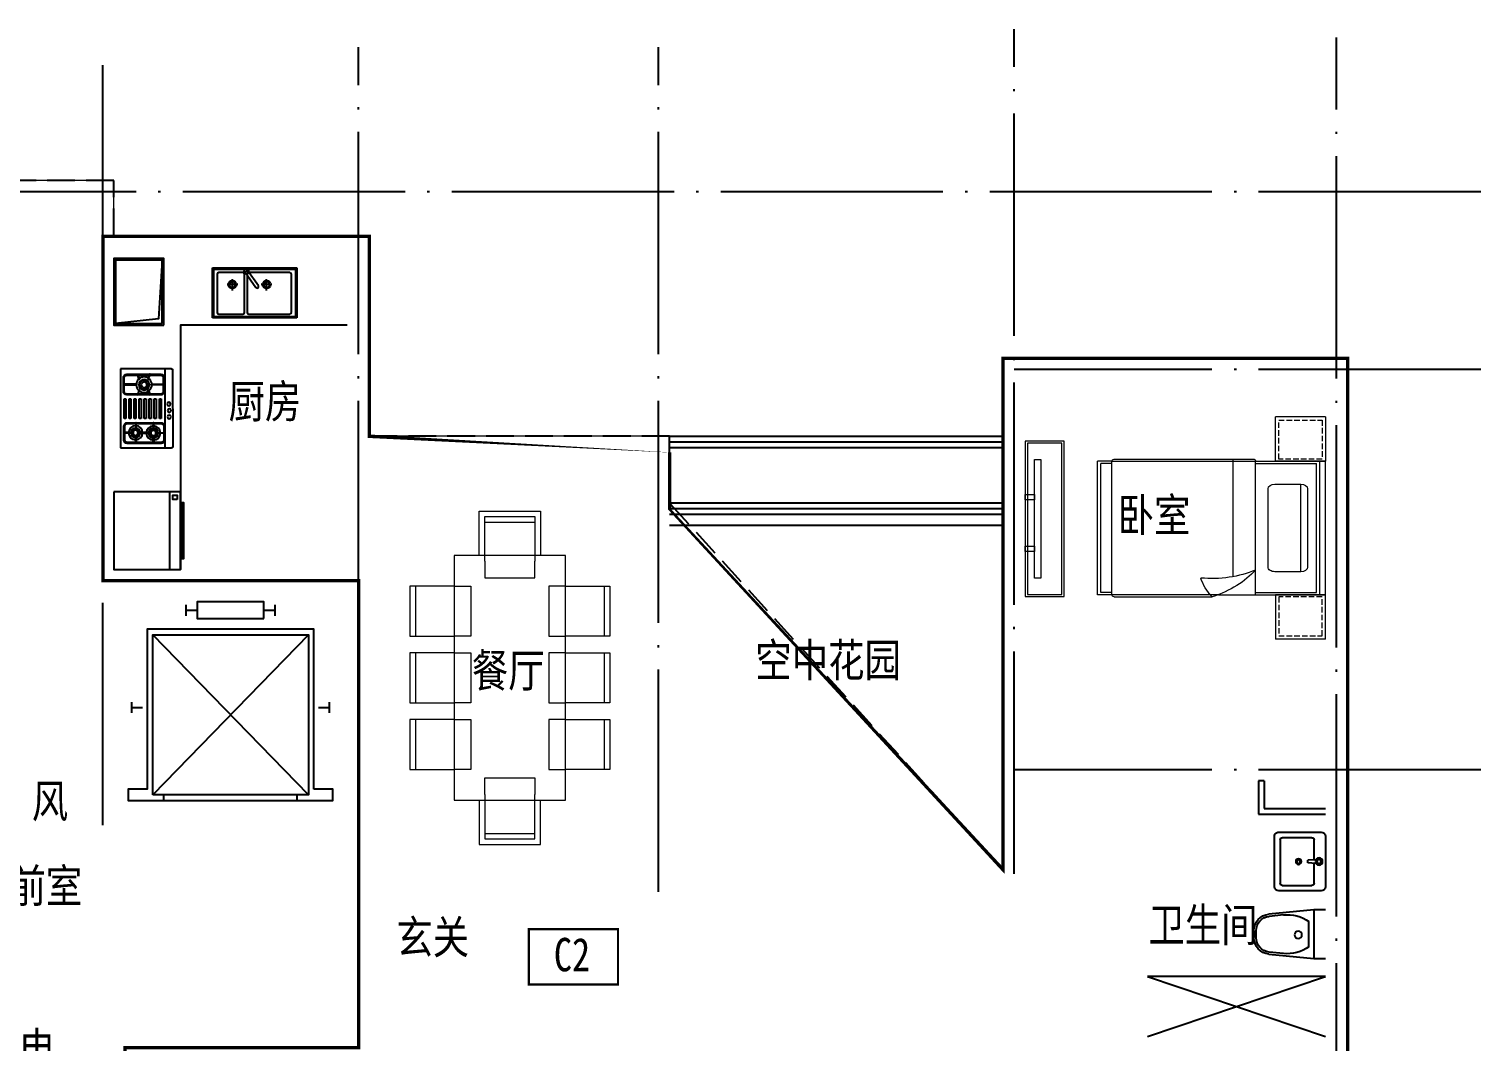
# Model space of a CAD drawing. Extents: x 164940 to 3842273, y 640355 to 1124023.
# Drawn here: x 3564853 to 3577916, y 1102407 to 1111522 of the extents above; entities that cross this region are included whole.
import ezdxf

# ---------------------------------------------------------------- set-up
doc = ezdxf.new("R2010")
doc.units = 0
doc.header["$LTSCALE"] = 1000
doc.header["$MEASUREMENT"] = 0
doc.linetypes.add('DASH', pattern=[0.35, 0.25, -0.1])
doc.linetypes.add('DOTE', pattern=[2.4200000000000004, 2, -0.2, 0.02, -0.2])
for name, color, linetype in [('-厨卫', 154, 'Continuous'), ('-管井', 228, 'Continuous'), ('-阳台栏杆', 152, 'Continuous'), ('DOTE', 1, 'DOTE'), ('STAIR', 43, 'Continuous')]:
    doc.layers.add(name, color=color, linetype=linetype)
doc.layers.add('-家具', color=33, linetype='Continuous', lineweight=9)
doc.layers.add('-面积-层', color=32, linetype='DASH', plot=False)
doc.layers.add('-面积-户', color=174, linetype='DASH', plot=False)
doc.styles.add('-黑体', font='SIMHEI.TTF', dxfattribs={"width": 0.8})

# ---------------------------------------------------------------- blocks, each defined once
blk = doc.blocks.new('xc1')
for p, q in [((-378.479559328407, 0), (-378.479559328407, 450)), ((-378.479559328407, 450), (378.479559328407, 450)), ((-368.479559328407, 10), (-368.479559328407, 440)), ((-368.479559328407, 440), (368.479559328407, 440)), ((-337.7741475421935, 393.4109874444548), (-337.7741475421935, 50.34326487750513)), ((-105.4814500464126, 408.4109874444548), (-322.7741475421935, 408.4109874444548)), ((-90.48145004641265, 50.34326487750513), (-90.48145004641265, 393.4109874444548)), ((-63.46327990386635, 426.5922091635293), (-85.18003832641989, 411.4023201439995)), ((-85.18003832641989, 411.4023201439995), (11.55814302526414, 273.0971809896873)), ((-67.93655653111637, 393.4109874444548), (-67.93655653111637, 50.34326487750513)), ((33.27490144781768, 288.2870700092171), (-63.46327990386635, 426.5922091635293)), ((316.1396116139367, 408.4109874444548), (-52.93655653111637, 408.4109874444548)), ((331.1396116139367, 50.34326487750513), (331.1396116139367, 393.4109874444548)), ((368.479559328407, 440), (368.479559328407, 10)), ((378.479559328407, 450), (378.479559328407, 0)), ((-152.5775352483615, 299.6288677822449), (-248.6143078319728, 299.6288677822449)), ((-200.7713974397629, 248.1341190802632), (-200.7713974397629, 348.3189120593015)), ((155.8082830496132, 299.6288677822449), (59.77151046600193, 299.6288677822449)), ((107.6144208582118, 248.1341190802632), (107.6144208582118, 348.3189120593015)), ((378.479559328407, 0), (-378.479559328407, 0)), ((368.479559328407, 10), (-368.479559328407, 10)), ((-322.7741475421935, 35.34326487750513), (-105.4814500464126, 35.34326487750513)), ((-52.93655653111637, 35.34326487750513), (316.1396116139367, 35.34326487750513))]:
    blk.add_line(p, q)
for centre, radius in [((-200.7713974397629, 299.6288677822449), 36.13484355663392), ((-200.7713974397629, 299.6288677822449), 27.13484355663391), ((107.6144208582118, 299.6288677822449), 36.13484355663392), ((107.6144208582118, 299.6288677822449), 27.13484355663391)]:
    blk.add_circle(centre, radius)
for centre, radius, start, end in [((-322.7741475421935, 393.4109874444548), 15, 90, 180), ((-105.4814500464126, 393.4109874444548), 15, 0, 90), ((-74.32165911514312, 418.9972646537353), 21.70012077171123, 342.6067890294068, 267.3353041389163), ((-52.93655653111637, 393.4109874444548), 15, 90, 180), ((316.1396116139367, 393.4109874444548), 15, 0, 90), ((22.41652223654091, 280.6921254994231), 13.25094642638578, 214.9710466112959, 34.97104661129587), ((-322.7741475421935, 50.34326487750513), 15, 180, 270), ((-105.4814500464126, 50.34326487750513), 15, 270, 0), ((-52.93655653111637, 50.34326487750513), 15, 180, 270), ((316.1396116139367, 50.34326487750513), 15, 270, 0)]:
    blk.add_arc(centre, radius, start, end)
blk = doc.blocks.new('m')
for p, q in [((-355.7634913567454, 468.8472961771768), (355.7770910095423, 468.8472963962122)), ((-355.7634912151843, 10.23512042936636), (-355.7634913567454, 468.8472961771768)), ((-307.4981349818408, 413.7893175088684), (-307.4981348877773, 107.3488909411826)), ((-299.4981349818408, 413.7893175113131), (-299.4981348877773, 107.3488909436273)), ((-151.7539077568799, 443.7893175567733), (-277.4981349911541, 443.7893175180652)), ((-151.7539077550173, 435.7893175568315), (-277.4981349892914, 435.7893175180652)), ((-218.4098225226626, 441.1951235950692), (-213.834559594281, 441.1951235964661)), ((-218.409822486341, 323.3859023717232), (-218.4098225226626, 441.1951235950692)), ((-213.834559594281, 441.1951235964661), (-213.8345595588908, 323.3859023731202)), ((-129.7539076535031, 107.3488909958978), (-129.753907748498, 413.7893175635836)), ((-121.7539076535031, 107.3488909983425), (-121.7539077475667, 413.7893175660283)), ((89.58245554473251, 437.4555363449617), (-86.63627119269222, 437.4555362907122)), ((-86.63627119269222, 437.4555362907122), (-86.63627118710428, 420.7992306943634)), ((-86.63627118710428, 420.7992306943634), (89.58245554938912, 420.7992307485547)), ((89.58245555870235, 392.1203606511699), (-86.63627117872238, 392.1203605969204)), ((-86.63627117872238, 392.1203605969204), (-86.63627117313445, 375.4640550005133)), ((89.58245554938912, 420.7992307485547), (89.58245554473251, 437.4555363449617)), ((89.58245556335896, 375.4640550547629), (89.58245555870235, 392.1203606511699)), ((128.2859316123649, 409.030494861654), (128.2859317064285, 102.5900682939682)), ((136.2859316123649, 409.0304948641569), (136.2859317064285, 102.5900682964711)), ((284.0301588373259, 439.0304949096171), (158.2859316030517, 439.030494870909)), ((284.0301588391885, 431.0304949096171), (158.2859316058457, 431.030494870909)), ((215.4765744255856, 441.1233369074762), (220.0518373530358, 441.1233369088732)), ((215.4765744488686, 365.4116468434222), (215.4765744255856, 441.1233369074762)), ((220.0518373530358, 441.1233369088732), (220.0518373772502, 365.4116468448774)), ((306.0301589407027, 102.5900683486834), (306.0301588466391, 409.0304949163692)), ((314.0301589407027, 102.5900683511281), (314.0301588466391, 409.0304949188139)), ((355.7770910095423, 468.8472963962122), (355.7770911511034, 9.764874946675263)), ((-307.397068053484, 317.9250673094648), (-308.9522854499519, 313.138600325794)), ((-308.9522854499519, 313.138600325794), (-259.8533440856263, 297.1853872289648)), ((-258.2981266891584, 301.9718542126939), (-307.397068053484, 317.9250673094648)), ((-259.8533440856263, 297.1853872289648), (-258.2981266891584, 301.9718542126939)), ((-213.8345595588908, 323.3859023731202), (-218.409822486341, 323.3859023717232)), ((-170.9539159722626, 301.9718542395858), (-121.8549746181816, 317.9250673666247)), ((-169.3986985730007, 297.1853872568463), (-170.9539159722626, 301.9718542395858)), ((-120.2997572179884, 313.138600383827), (-169.3986985730007, 297.1853872568463)), ((-121.8549746181816, 317.9250673666247), (-120.2997572179884, 313.138600383827)), ((-86.63627117313445, 375.4640550005133), (89.58245556335896, 375.4640550547629)), ((89.58245557267219, 346.7851849573781), (-86.63627116475254, 346.7851849031285)), ((-86.63627116475254, 346.7851849031285), (-86.63627115916461, 330.1288793067215)), ((-86.63627115916461, 330.1288793067215), (89.5824555773288, 330.128879360971)), ((89.58245558664203, 301.4500092635863), (-86.6362711507827, 301.4500092093367)), ((-86.6362711507827, 301.4500092093367), (-86.63627114519477, 284.7937036129297)), ((-86.63627114519477, 284.7937036129297), (89.58245559129864, 284.793703667121)), ((89.5824555773288, 330.128879360971), (89.58245557267219, 346.7851849573781)), ((89.58245559129864, 284.793703667121), (89.58245558664203, 301.4500092635863)), ((128.3411434413865, 332.571567013918), (188.0642791669816, 332.5715670323116)), ((128.3411434432492, 327.9963040862931), (128.3411434413865, 332.571567013918)), ((188.0642791679129, 327.9963041046867), (128.3411434432492, 327.9963040862931)), ((188.0642791669816, 332.5715670323116), (188.0642791679129, 327.9963041046867)), ((220.0518373772502, 365.4116468448774), (215.4765744488686, 365.4116468434222)), ((217.6099670212716, 301.4901975846151), (222.1852299487218, 301.4901975860121)), ((217.6099670501426, 206.5922179786721), (217.6099670212716, 301.4901975846151)), ((222.1852299487218, 301.4901975860121), (222.1852299775928, 206.5922179801273)), ((313.7402029698715, 332.5715670710197), (254.0170672442764, 332.5715670526261)), ((254.0170672442764, 332.5715670526261), (254.017067246139, 327.9963041250012)), ((254.017067246139, 327.9963041250012), (313.7402029708028, 327.9963041433366)), ((313.7402029708028, 327.9963041433366), (313.7402029698715, 332.5715670710197)), ((-308.9522854173556, 207.9996081233257), (-259.8533440632746, 223.9528212504229)), ((-307.3970680180937, 203.2131411405862), (-308.9522854173556, 207.9996081233257)), ((-258.2981266630813, 219.1663542676833), (-307.3970680180937, 203.2131411405862)), ((-259.8533440632746, 223.9528212504229), (-258.2981266630813, 219.1663542676833)), ((-213.8345595197752, 197.7523061345564), (-218.4098224472255, 197.7523061331594)), ((-218.4098224472255, 197.7523061331594), (-218.4098224109039, 79.94308490987169)), ((-213.8345594834536, 79.94308491126867), (-213.8345595197752, 197.7523061345564)), ((-169.398698550649, 223.9528212782461), (-170.9539159471169, 219.1663542945753)), ((-170.9539159471169, 219.1663542945753), (-121.8549745827913, 203.2131411977462)), ((-120.2997571853921, 207.999608181417), (-169.398698550649, 223.9528212782461)), ((-121.8549745827913, 203.2131411977462), (-120.2997571853921, 207.999608181417)), ((89.58245560061187, 256.1148335697362), (-86.63627113681287, 256.1148335154867)), ((-86.63627113681287, 256.1148335154867), (-86.63627113122493, 239.4585279190796)), ((-86.63627113122493, 239.4585279190796), (89.58245560526848, 239.4585279733292)), ((89.5824556145817, 210.7796578759444), (-86.63627112284303, 210.7796578216949)), ((-86.63627112284303, 210.7796578216949), (-86.63627111725509, 194.1233522252878)), ((-86.63627111725509, 194.1233522252878), (89.58245561923832, 194.1233522795374)), ((89.58245562762022, 165.4444821820944), (-86.63627110887319, 165.444482127903)), ((-86.63627110887319, 165.444482127903), (-86.63627110328525, 148.788176531496)), ((-86.63627110328525, 148.788176531496), (89.58245563320816, 148.7881765857455)), ((89.58245560526848, 239.4585279733292), (89.58245560061187, 256.1148335697362)), ((89.58245561923832, 194.1233522795374), (89.5824556145817, 210.7796578759444)), ((89.58245563320816, 148.7881765857455), (89.58245562762022, 165.4444821820944)), ((128.3411434907466, 174.8180093244882), (188.0642792154104, 174.8180093428819)), ((128.3411434916779, 170.2427463968634), (128.3411434907466, 174.8180093244882)), ((188.0642792163417, 170.242746415257), (128.3411434916779, 170.2427463968634)), ((188.0642792154104, 174.8180093428819), (188.0642792163417, 170.242746415257)), ((222.1852299775928, 206.5922179801273), (217.6099670501426, 206.5922179786721)), ((223.2520308410749, 144.0770523414831), (218.6767679136246, 144.0770523400861)), ((218.6767679136246, 144.0770523400861), (218.6767679359764, 70.49722630286124)), ((223.2520308634266, 70.49722630425822), (223.2520308410749, 144.0770523414831)), ((313.7402030183002, 174.8180093815899), (254.0170672927052, 174.8180093631963)), ((254.0170672927052, 174.8180093631963), (254.0170672945678, 170.2427464355133)), ((254.0170672945678, 170.2427464355133), (313.7402030192316, 170.2427464539069)), ((313.7402030192316, 170.2427464539069), (313.7402030183002, 174.8180093815899)), ((355.7770911324769, 68.10911868780386), (-355.7634912338108, 68.10911846876843)), ((-345.7702911831439, 0.2351227444014512), (345.7702911831439, -0.2351227444014512)), ((-277.498134881258, 85.34889095037943), (-151.7539076469839, 85.34889098908752)), ((-277.498134878464, 77.34889095043764), (-151.7539076441899, 77.34889098914573)), ((-218.4098224109039, 79.94308490987169), (-213.8345594834536, 79.94308491126867)), ((89.58245564159006, 120.1093064883025), (-86.63627109490335, 120.109306434053)), ((-86.63627109490335, 120.109306434053), (-86.63627108931541, 103.4530008377042)), ((-86.63627108931541, 103.4530008377042), (89.582455647178, 103.4530008919537)), ((89.582455647178, 103.4530008919537), (89.58245564159006, 120.1093064883025)), ((158.2859317129478, 80.59006830322323), (284.0301589472219, 80.59006834193133)), ((158.2859317157418, 72.59006830322323), (284.0301589500159, 72.59006834193133)), ((218.6767679359764, 70.49722630286124), (223.2520308634266, 70.49722630425822))]:
    blk.add_line(p, q)
for centre, radius in [((218.9072806527838, 333.9015747685917), 63.72115244483573), ((-213.3104646811262, 257.094074982102), 70.09326768931929), ((-213.3104646811262, 257.094074982102), 47.27171990812843), ((-213.3104646811262, 257.094074982102), 41.77171990812843), ((-213.3104646811262, 257.094074982102), 25.27171990812844), ((218.9072806527838, 333.9015747685917), 42.97429082557129), ((218.9072806527838, 333.9015747685917), 37.97429082557129), ((218.9072806527838, 333.9015747685917), 22.97429082557131), ((221.0406732540578, 174.0161530530313), 63.72115244483573), ((221.0406732540578, 174.0161530530313), 42.97429082557129), ((221.0406732540578, 174.0161530530313), 37.97429082557129), ((221.0406732540578, 174.0161530530313), 22.97429082557131), ((-40.58477921504527, 34.40674316883087), 16.15891210973495), ((18.94860550202429, 29.64779873104999), 16.15891210973495), ((76.10056280810386, 32.02727097668685), 16.15891210973495)]:
    blk.add_circle(centre, radius)
for centre, radius, start, end in [((-277.4981349818408, 413.7893175180652), 30.00000000000049, 90, 180.0000000166753), ((-277.4981349818408, 413.7893175181234), 21.99999999998268, 90, 180.0000000166753), ((-151.753907748498, 413.7893175568315), 29.99999999998959, 1.667526652835144e-08, 90), ((-151.753907748498, 413.7893175568315), 21.99999999999721, 1.667526652835144e-08, 90), ((158.2859316123649, 409.030494870909), 30.00000000000779, 90, 180.0000000166753), ((158.2859316123649, 409.030494870909), 22.00000000000087, 90, 180.0000000166753), ((284.0301588466391, 409.0304949096171), 30.00000000000414, 1.667526652835144e-08, 90), ((284.0301588466391, 409.0304949096171), 21.99999999998265, 1.667526652835144e-08, 90), ((-345.7634912151843, 10.23512043245137), 9.999999999999995, 180.0000000166753, 269.9610390505068), ((-277.4981348877773, 107.3488909504376), 29.99999999998959, 180.0000000166753, 270), ((-277.4981348877773, 107.3488909504376), 22.00000000001177, 180.0000000166753, 270), ((-151.7539076535031, 107.3488909891457), 30.0000000000005, 270, 1.667526652835144e-08), ((-151.7539076535031, 107.3488909890875), 21.99999999998994, 270, 1.667526652835144e-08), ((158.2859317064285, 102.5900683032232), 30.00000000001871, 180.0000000166753, 270), ((158.2859317064285, 102.5900683032232), 22.00000000001177, 180.0000000166753, 270), ((284.0301589407027, 102.5900683419313), 29.99999999998596, 270, 1.667526652835144e-08), ((284.0301589407027, 102.5900683419313), 21.99999999998994, 270, 1.667526652835144e-08), ((345.7770911511034, 9.764874943590257), 9.999999999999995, 269.9610390505068, 1.667526652835144e-08)]:
    blk.add_arc(centre, radius, start, end)
blk = doc.blocks.new('aaaaaaa')
for points in [[(49.9998601017287, -49.99953105137683), (50.0003885262413, 550.0004689483903), (500.0003885260085, 549.9999992377125), (499.9998601014959, -50.00000076182187)], [(64.99987771583255, -34.99954866548069), (65.00037091202103, 535.0004513342865), (485.0003709117882, 535.0000168518163), (484.9998777155997, -34.99998314771801)]]:
    blk.add_lwpolyline(points, close=True)
blk.add_lwpolyline([(65.00037091202103, 535.0004513342865), (99.28066768718418, 7.353326925076544), (484.9998777155997, -34.99998314771801)])
blk = doc.blocks.new('A$C45025D1E')
for p, q in [((1620.000082479499, 50.00004695117241), (220.0000824794988, 1490.000046951172)), ((1620.000082479499, 1490.000046951143), (220.0000824794988, 50.00004695117241)), ((320.0000824794988, 4.695117240771651e-05), (320.0000824794988, 50.00004695117241)), ((1520.000082479499, 4.695117240771651e-05), (1520.000082479499, 50.00004695117241))]:
    blk.add_line(p, q)
at = {"const_width": 18}
for points in [[(520.0000824794988, 1760.000046951172), (520.0000824794988, 1660.000046951172)], [(620.0000824794988, 1710.000046951172), (520.0000824794988, 1710.000046951172)], [(1220.000082479499, 1710.000046951172), (1320.000082479499, 1710.000046951172)], [(1320.000082479499, 1760.000046951172), (1320.000082479499, 1660.000046951172)], [(30.00008247949881, 885.0000469511724), (30.00008247949881, 785.0000469511724)], [(130.0000824794988, 835.0000469511724), (30.00008247949881, 835.0000469511724)], [(1710.000082479499, 835.0000469511724), (1810.000082479499, 835.0000469511724)], [(1810.000082479499, 885.0000469511724), (1810.000082479499, 785.0000469511724)]]:
    blk.add_lwpolyline(points, dxfattribs=at)
for points in [[(1220.000082479499, 1635.000046951172), (1220.000082479499, 1785.000046951143), (620.0000824794988, 1785.000046951143), (620.0000824794988, 1635.000046951172)], [(1670.000082479499, 100.0000469511724), (1670.000082479499, 1540.000046951143), (170.0000824794988, 1540.000046951143), (170.0000824794988, 100.0000469511724), (8.247949881479144e-05, 100.0000469511724), (8.247949881479144e-05, 4.695117240771651e-05), (1840.000082479499, 4.695117240771651e-05), (1840.000082479499, 100.0000469511724)], [(220.0000824794988, 50.00004695117241), (220.0000824794988, 1490.000046951172), (1620.000082479499, 1490.000046951143), (1620.000082479499, 50.00004695117241)]]:
    blk.add_lwpolyline(points, close=True)
blk = doc.blocks.new('d2')
blk.add_line((350, -500), (-350, -500))
for points in [[(350, 0), (-350, 0), (-350, -600), (350, -600)], [(-250, -620), (250, -620), (250, -600), (-250, -600)], [(-250, -620), (-250, -630), (250, -630), (250, -620)], [(280, -570), (280, -530), (320, -530), (320, -570)]]:
    blk.add_lwpolyline(points, close=True)
blk = doc.blocks.new('cc1200')
for p, q in [((-449.9927250687033, 600.0142436467577), (-449.9863990702434, 1000.014243614161)), ((0.01360089669469744, 1000.008787440485), (-449.9863990702434, 1000.014243614161)), ((0.01360089669469744, 1000.008787440485), (0.007274898234754801, 600.0087874730816)), ((-1920.007274756907, 599.9867202816531), (-2050.007274747244, 599.9851440537022)), ((-2049.992725219461, -600.0027164592175), (-2050.007274747244, 599.9851440537022)), ((-1920.007032260182, 579.9767202830408), (-2020.007032252965, 579.9755078000017)), ((-2019.992967710481, -580.0029957176885), (-2020.007032252965, 579.9755078000017)), ((-1920.007274756907, 599.9867202816531), (-629.1024662019918, 600.0023722834885)), ((-1919.992402755539, -600.0039266202366), (-1920.007272295421, 599.9867202816531)), ((-1900.007517254911, 619.9869627769804), (-649.1027086970862, 620.0021297853673)), ((-829.4683766522212, -431.5994335097494), (-829.4811269948259, 619.9999427277362)), ((-629.0879166742088, -599.9854882294312), (-629.1025470341556, 606.6690389496507)), ((-629.1024662019918, 600.0023722834885), (-0.007274898234754801, 600.0099999560043)), ((-629.102223705384, 579.9923722849926), (-80.00703239545692, 579.9990299709607)), ((0.007274898234754801, 600.0087874730816), (-449.9927250687033, 600.0142436467577)), ((-79.99296759243589, -580.0009699437069), (-80.00703239545692, 579.9990299709607)), ((-49.99272509815637, -600.0006061972817), (-50.00727489439305, 600.0093937144848)), ((0.007274898234754801, -599.999999955995), (-0.007274898234754801, 600.0099999560043)), ((-455.2560625784099, 393.37431157229), (-219.8586856486509, 393.3771657255711)), ((-219.8491463445826, -393.3805606779642), (-219.8586856486509, 393.3771657255711)), ((-515.2470082632499, -353.3841423239792), (-515.2555775807705, 353.3735840853769)), ((-159.858200659859, 353.377893218305), (-159.849631342222, -353.3798331910511)), ((-219.8491463445826, -393.3805606779642), (-455.246523274458, -393.3834148312453)), ((-1919.992402756936, -600.0038359961472), (-2049.992725219461, -600.0027164592175)), ((-1919.992652636371, -580.003926611389), (-2019.992967710481, -580.0029957176885)), ((-962.3042004550807, -600.0116678191116), (-1919.992402756936, -600.0038359961472)), ((-1899.992482465226, -620.0230371321086), (-1017.052930254256, -620.0123316397658)), ((-962.3042004550807, -600.0116678191116), (0.007274898234754801, -599.999999955995)), ((-629.0881589023629, -580.0076276295586), (-79.99296759243589, -580.0009699437069)), ((0.007274898234754801, -599.999999955995), (-449.9927250687033, -600.0054561296711)), ((-449.9927250687033, -600.0054561296711), (-449.9863990702434, -1000.005456097075)), ((0.01360089657828212, -999.9999999233987), (0.007274898234754801, -599.999999955995)), ((0.01360089657828212, -999.9999999233987), (-449.9863990702434, -1000.005456097075))]:
    blk.add_line(p, q)
at = {"linetype": 'DASH', "ltscale": 0.2}
for p, q in [((-419.9924825743074, 620.0138799000997), (-419.9867850812152, 970.0138798739063)), ((-419.9867850812152, 970.0138798739063), (-29.98678510985337, 970.0091511900537)), ((-29.98678510985337, 970.0091511900537), (-29.99248260306194, 620.0091512162471)), ((-29.99248260306194, 620.0091512162471), (-419.9924825743074, 620.0138799000997)), ((-29.99248260306194, -620.0003636991605), (-419.9924825743074, -620.0050923830131)), ((-419.9924825743074, -620.0050923830131), (-419.9867850812152, -970.0050923568197)), ((-29.98678510985337, -970.0003636729671), (-29.99248260306194, -620.0003636991605)), ((-419.9867850812152, -970.0050923568197), (-29.98678510985337, -970.0003636729671))]:
    blk.add_line(p, q, dxfattribs=at)
at = {"extrusion": (0, 0, -1)}
for centre, major_axis, ratio, start_param, end_param in [((-1889.362824511831, 600.8117778517772), (30.66941527954194, 0.0003718615117240127), 0.6666666666661658, 3.101247421675391, 4.357942978873208), ((-455.2555775851943, 353.3743115752004), (59.99999999559076, 0.0007274898417666996), 0.6666666666666666, 3.141592653590251, 4.712388980384893), ((-219.8582006554352, 353.3771657284815), (59.99999999559076, 0.000727489804303334), 0.6666666666666667, 4.712388980384477, 6.283185307179107), ((-1019.833402449149, 25.48435908590909), (720.713113695395, 0.008738524336638137), 0.6666666666665532, 0.9977972291106587, 1.711339163847665), ((-1441.535602437914, -57.84120673860889), (943.957325463139, 0.01144532250198085), 0.6666666666666566, 0.5342010753924376, 1.10439737859069), ((-455.2470082676737, -353.3834148341557), (59.99999999559076, 0.0007274898536904949), 0.6666666666666666, 1.570796326795232, 3.141592653590548), ((-219.8496313377982, -353.3805606808746), (59.99999999559804, 0.0007274898411406222), 0.6666666666670709, 1.169286889535215e-12, 1.570796326795335), ((-356.7187677620677, -341.574328460847), (781.2626546587985, 0.009472676951327585), 0.6666666666668036, 2.577779407382923, 2.931402976588223), ((-1889.311130824382, -600.8305213471176), (30.70632749939887, 0.0003723089743456178), 0.6666666666674429, 1.926086730099812, 3.182000863741628)]:
    blk.add_ellipse(centre, major_axis=major_axis, ratio=ratio, start_param=start_param, end_param=end_param, dxfattribs=at)
at = {"extrusion": (0, 0, -0.9999999999999998)}
blk.add_ellipse((-649.1025470326422, 606.6687964530429), major_axis=(19.99999999853025, 0.0002424965726219367), ratio=0.6666666666666667, start_param=4.712388980383031, end_param=6.283185307176946, dxfattribs=at)
blk = doc.blocks.new('gfg')
for p, q in [((9034057.280652812, -288112.9356238445), (9034507.280652812, -288112.9356222296)), ((9033432.280655237, -288687.9356259065), (9033432.28065685, -289137.9356259065)), ((9035132.28065523, -288687.9356201695), (9035132.280656843, -289137.9356201695)), ((9033432.28065721, -289287.9356259065), (9033432.280658823, -289737.9356259065)), ((9035132.2806572, -289287.9356201695), (9035132.280658815, -289737.9356201695)), ((9033432.28065918, -289887.9356259065), (9033432.280660795, -290337.9356259065)), ((9035132.280659173, -289887.9356201695), (9035132.280660786, -290337.9356201695)), ((9034057.280652812, -290912.9356218869), (9034507.280652812, -290912.9356235018))]:
    blk.add_line(p, q)
for points in [[(9034007.280653888, -288412.9356239227), (9034007.280652454, -288012.9356240233), (9034557.280652454, -288012.9356220508), (9034557.280653888, -288412.9356221495)], [(9034057.280654067, -288462.9356238426), (9034057.280652633, -288062.9356238445), (9034507.280652633, -288062.9356222296), (9034507.280654067, -288462.9356222296)], [(9034057.280654067, -288462.9356238426), (9034057.280654605, -288612.9356238445), (9034507.280654605, -288612.9356222296), (9034507.280654067, -288462.9356222296)], [(9033782.280655235, -288687.935624651), (9033382.280655237, -288687.9356260853), (9033382.28065685, -289137.9356260853), (9033782.28065685, -289137.935624651)], [(9033782.280655235, -288687.935624651), (9033932.280655237, -288687.9356241127), (9033932.28065685, -289137.9356241127), (9033782.28065685, -289137.935624651)], [(9034782.28065523, -288687.9356214231), (9034632.28065523, -288687.9356219614), (9034632.280656843, -289137.9356219614), (9034782.280656843, -289137.9356214231)], [(9034782.28065523, -288687.9356214231), (9035182.28065523, -288687.9356199888), (9035182.280656843, -289137.9356199888), (9034782.280656843, -289137.9356214231)], [(9033782.280657208, -289287.935624651), (9033382.28065721, -289287.9356260853), (9033382.280658823, -289737.9356260853), (9033782.280658823, -289737.935624651)], [(9033782.280657208, -289287.935624651), (9033932.28065721, -289287.9356241127), (9033932.280658823, -289737.9356241127), (9033782.280658823, -289737.935624651)], [(9034782.280657202, -289287.9356214231), (9034632.2806572, -289287.9356219614), (9034632.280658815, -289737.9356219614), (9034782.280658815, -289737.9356214231)], [(9034782.280657202, -289287.9356214231), (9035182.2806572, -289287.9356199888), (9035182.280658815, -289737.9356199888), (9034782.280658815, -289737.9356214231)], [(9033782.28065918, -289887.935624651), (9033382.28065918, -289887.9356260853), (9033382.280660795, -290337.9356260853), (9033782.280660793, -290337.935624651)], [(9033782.28065918, -289887.935624651), (9033932.28065918, -289887.9356241127), (9033932.280660795, -290337.9356241127), (9033782.280660793, -290337.935624651)], [(9034782.280659175, -289887.9356214231), (9034632.280659173, -289887.9356219614), (9034632.280660786, -290337.9356219614), (9034782.280660788, -290337.9356214231)], [(9034782.280659175, -289887.9356214231), (9035182.280659173, -289887.9356199888), (9035182.280660786, -290337.9356199888), (9034782.280660788, -290337.9356214231)], [(9034057.280654067, -290562.9356218887), (9034057.280654605, -290412.9356218869), (9034507.280654605, -290412.9356235018), (9034507.280654067, -290562.9356235018)], [(9034007.280653888, -290612.9356239246), (9034007.280652454, -291012.935621708), (9034557.280652454, -291012.9356236806), (9034557.280653888, -290612.9356221495)], [(9034057.280654067, -290562.9356218887), (9034057.280652633, -290962.9356218869), (9034507.280652633, -290962.9356235018), (9034507.280654067, -290562.9356235018)]]:
    blk.add_lwpolyline(points)
blk.add_lwpolyline([(9033782.280661954, -290612.935624651), (9034782.280661954, -290612.9356214231), (9034782.280654063, -288412.9356214231), (9033782.28065407, -288412.9356246492)], close=True)
blk = doc.blocks.new('x6')
at = {"color": 0}
for p, q in [((227.1291524255648, 0), (-227.1291524246335, 0)), ((-265.229152424261, -38.09999999997672), (-265.229152424261, -419.0999999999767)), ((-214.4291524244472, -387.3499999999767), (-214.4291524244472, -120.6500000000233)), ((-195.3791524246335, -101.5999999999767), (-15.59883185569197, -101.5999999999767)), ((-18.80374188814312, -56.60799438098911), (-32.26827924326062, -56.60799438098911)), ((-13.27133092004806, -43.28686512657441), (-22.77435069065541, -33.74818694696296)), ((-13.10795861016959, -70.08991301618516), (-22.49373077228665, -79.74398196034599)), ((-16.48222255054861, -84.34926661441568), (-12.69999999925494, -158.2079943810822)), ((9.313225746154785e-10, -37.80425249191467), (9.313225746154785e-10, -24.33971513737924)), ((9.313225746154785e-10, -75.41173627017997), (9.313225746154785e-10, -88.8762736247154)), ((16.48222255147994, -84.34926661441568), (12.70000000111759, -158.2079943810822)), ((22.49299382977188, -33.47129033843521), (13.10722166765481, -43.12535928259604)), ((22.77435069251806, -79.46780181513168), (13.2713309219107, -69.92912363552023)), ((15.59883185662329, -101.5999999999767), (195.3791524255648, -101.5999999999767)), ((18.80374189000577, -56.60799438098911), (32.26827924419194, -56.60799438098911)), ((214.4291524253786, -120.6500000000233), (214.4291524253786, -387.3499999999767)), ((265.2291524251923, -419.0999999999767), (265.2291524251923, -38.09999999997672)), ((-12.69999999925494, -158.2079943810822), (12.70000000111759, -158.2079943810822)), ((-227.1291524246335, -457.2000000000698), (227.1291524255648, -457.2000000000698)), ((195.3791524255648, -406.4000000000233), (-195.3791524246335, -406.4000000000233))]:
    blk.add_line(p, q, dxfattribs=at)
for centre, radius in [((9.313225746154785e-10, -56.60799438098911), 32.26827924368117), ((9.313225746154785e-10, -56.60799438098911), 18.80374188911082), ((-0.9688588986173272, -241.2999999999302), 25.4), ((-0.9688588986173272, -241.2999999999302), 15.95985148249019)]:
    blk.add_circle(centre, radius, dxfattribs=at)
for centre, radius, start, end in [((-227.1291524246335, -38.09999999997672), 38.09999999999999, 90, 180), ((227.1291524255648, -38.09999999997672), 38.09999999999999, 0, 90), ((-195.3791524246335, -120.6500000000233), 19.05, 90, 180), ((195.3791524255648, -120.6500000000233), 19.05, 0, 90), ((-195.3791524246335, -387.3499999999767), 19.05, 180, 270), ((195.3791524255648, -387.3499999999767), 19.05, 270, 0), ((-227.1291524246335, -419.0999999999767), 38.09999999999999, 180, 270), ((227.1291524255648, -419.0999999999767), 38.09999999999999, 270, 0)]:
    blk.add_arc(centre, radius, start, end, dxfattribs=at)
blk = doc.blocks.new('6ttt')
for p, q in [((452692.0371812469, -71069.35553634587), (452794.6882590256, -71069.35553634587)), ((452794.6882590256, -71069.35553634587), (453200.401816431, -71108.93193557236)), ((452794.6882590256, -71069.35553634587), (452794.6882590256, -71509.35553634592)), ((452839.7153471311, -71402.35920551624), (452839.7153471313, -71176.35186717559)), ((453068.4063454731, -71116.35854808251), (453198.3066754437, -71128.82189244126)), ((453314.6882590256, -71320.60446060327), (453314.6882590256, -71258.10661208851)), ((453334.6882590256, -71258.10661208845), (453334.6882590256, -71320.60446060327)), ((453068.4063454751, -71462.35252460909), (453198.3066754437, -71449.88918025051)), ((452794.6882590256, -71509.35553634592), (452692.0371812469, -71509.35553634592)), ((453200.401816431, -71469.7791371193), (452794.6882590256, -71509.35553634592))]:
    blk.add_line(p, q)
at = {"color": 8}
blk.add_circle((452936.0840029191, -71294.84512437358), 33.60610255831853, dxfattribs=at)
for centre, radius, start, end in [((453029.019746554, -71432.09411976743), 318.1827390204248, 82.88934026041919, 126.5094215148627), ((453184.6882590256, -71258.10661208851), 130, 0, 83.9868306807482), ((453184.6882590256, -71258.10661208845), 150.0000000000067, 0, 83.9868306807482), ((453184.6882590256, -71320.60446060327), 130, 276.0131693192519, 0), ((453184.6882590256, -71320.60446060327), 150.0000000000032, 276.0131693192519, 0), ((453029.019746554, -71146.61695292439), 318.1827390204248, 233.4905784851373, 277.1106597395809)]:
    blk.add_arc(centre, radius, start, end)
blk = doc.blocks.new('ds')
at = {"ltscale": 0.5}
blk.add_lwpolyline([(0, -700), (350, -700), (350, 700), (0, 700)], close=True, dxfattribs=at)
at = {"color": 251, "ltscale": 40}
for points in [[(20, -680), (330, -680), (330, 680), (20, 680)], [(210.0078524863347, 533.1325999547844), (268.1349783958867, 533.1325999547844), (268.1349783958867, -533.1327305862214), (210.0078524863347, -533.1327305862214)], [(268.1349783958867, 294.3722413688665), (349.9999766899273, 294.3722413688665), (349.9999766899273, 246.4544823274482), (268.1349783958867, 246.4544823274482)], [(268.1349783958867, -171.949286054587), (349.9999766899273, -171.949286054587), (349.9999766899273, -219.8670450960053), (268.1349783958867, -219.8670450960053)]]:
    blk.add_lwpolyline(points, close=True, dxfattribs=at)

msp = doc.modelspace()

# ---------------------------------------------------------------- linework, layer by layer
at = {"layer": '-厨卫'}
for p, q in [((3576515.976039349, 1102995.969583913), (3574915.97601089, 1102995.969583913)), ((3574915.976010891, 1102457.493803976), (3576515.976039349, 1102995.969583913)), ((3574915.97601089, 1102995.969583913), (3576515.97603935, 1102457.493803979))]:
    msp.add_line(p, q, dxfattribs=at)
msp.add_lwpolyline([(3567715.976017049, 1108857.493803532), (3566215.976009222, 1108857.493803529), (3566215.976009226, 1106657.493803818)], dxfattribs=at)
at = {"layer": '-家具'}
msp.add_lwpolyline([(3575915.976039358, 1095657.446727348), (3575915.976039357, 1102257.493803917), (3576715.97603935, 1102257.493803918), (3576715.976039347, 1108557.493803539), (3573615.976010888, 1108557.493803533), (3573615.97601089, 1107857.202977499), (3567915.976023742, 1107857.493804252), (3567915.976025902, 1109657.493803532), (3565615.9760694, 1109657.493803532), (3565615.976069399, 1110157.493803529), (3562815.97606949, 1110157.493803525), (3562815.97606949, 1109657.493803525), (3560515.976068746, 1109657.493823886), (3560515.976052811, 1107857.493804245), (3555615.976067832, 1107857.493804245), (3555615.976067825, 1108757.493803517), (3552515.976039367, 1108757.493803513), (3552515.976039367, 1105157.493803957), (3551915.976039372, 1105157.493803956), (3551915.976039379, 1099557.493803957), (3552515.976039378, 1099557.493803957), (3552515.976039378, 1095057.446727327), (3556516.007414422, 1095057.441382071), (3556516.198754951, 1095657.493803936)], close=True, dxfattribs=at)
at = {"layer": '-管井'}
for p, q in [((3575915.450859424, 1104757.493803976), (3575915.450859424, 1104457.493803962)), ((3575965.450859424, 1104757.493803976), (3575965.450859424, 1104507.493803976)), ((3575965.450859243, 1104507.493803962), (3576515.976039349, 1104507.493803962)), ((3575915.450859424, 1104457.493803962), (3576515.976039178, 1104457.493803962))]:
    msp.add_line(p, q, dxfattribs=at)
at = {"layer": '-阳台栏杆'}
for p, q in [((3570615.97601091, 1107857.202977493), (3573615.976010889, 1107857.202977499)), ((3570615.97601091, 1107807.202977493), (3573615.976010889, 1107807.202977499)), ((3570615.97601091, 1107757.202977493), (3573615.976010889, 1107757.202977499)), ((3570615.976010911, 1107257.202977493), (3573615.976010889, 1107257.202977499)), ((3570615.976010911, 1107207.202977493), (3573615.976010889, 1107207.202977499)), ((3570615.976010911, 1107157.202977493), (3573615.976010889, 1107157.202977499)), ((3570615.976010911, 1107057.202977493), (3573615.976010889, 1107057.202977499))]:
    msp.add_line(p, q, dxfattribs=at)
at = {"layer": '-面积-层'}
msp.add_lwpolyline([(3564315.97603937, 1097457.493803953), (3572115.950023962, 1095657.438908386), (3572115.97603935, 1096257.446727325), (3575915.976039357, 1096257.446727332), (3575915.976039351, 1102257.493803917), (3576715.97603935, 1102257.493803918), (3576715.976039346, 1108557.493803539), (3573615.976010888, 1108557.493803537), (3573615.97601089, 1103957.493803534), (3570615.97601091, 1107257.202977493), (3570615.976010909, 1107857.493804257), (3567915.976025904, 1107857.493804252), (3567915.976025902, 1109657.493803532), (3565615.9760694, 1109657.493803532), (3565615.9760694, 1110157.493803529), (3562815.97606949, 1110157.493803525)], dxfattribs=at)
at = {"layer": '-面积-户', "const_width": 30}
msp.add_lwpolyline([(3565615.9760694, 1109657.493803529), (3567915.976009966, 1109657.493803532), (3567915.976025904, 1107857.493804252), (3570615.97601091, 1107857.202977493), (3570615.976010911, 1107257.202977493), (3573615.97601089, 1103957.493803534), (3573615.976010888, 1108557.493803533), (3576715.976039346, 1108557.493803539), (3576715.97603935, 1102257.493803979), (3575915.976039351, 1102257.493803917), (3575915.976039351, 1096457.446727348), (3575915.976039356, 1096257.446727348), (3572115.952085876, 1096257.493726651), (3572115.944664318, 1095657.440145269), (3564315.97603937, 1097457.493803953), (3564215.97603937, 1097457.493803953), (3564215.97603937, 1101907.493803953), (3565715.97603937, 1101907.493018041), (3565715.97603937, 1102357.493855872), (3567818.280999494, 1102357.493855872), (3567818.280999494, 1106557.493804706), (3565518.280999494, 1106557.493804706), (3565518.280999494, 1109657.493803529), (3565615.9760694, 1109657.493803529)], dxfattribs=at)
msp.add_line((3575965.450859424, 1104757.493803976), (3575915.450859424, 1104757.493803976))
at = {"const_width": 20}
msp.add_lwpolyline([(3569350.160938211, 1102923.661623241), (3570151.788631527, 1102923.661623241), (3570151.788631527, 1103422.047169898), (3569350.160938211, 1103422.047169898)], close=True, dxfattribs=at)
at = {"layer": 'DOTE'}
for p, q in [((3573715.976039336, 1103921.648137556), (3573715.976039336, 1111521.648137116)), ((3576615.976039356, 1093857.493804268), (3576615.976039337, 1111446.801017621)), ((3565515.976069603, 1104357.493803476), (3565515.976069603, 1111357.493803517)), ((3567815.976035558, 1103757.493803957), (3567815.976035559, 1111357.493803517)), ((3570515.976039351, 1103757.493803957), (3570515.976039352, 1111357.493803517)), ((3577915.976039298, 1110057.493803545), (3550715.976039374, 1110057.493803518)), ((3577915.976039304, 1108457.202977509), (3573715.976039335, 1108457.20297751)), ((3577915.976039318, 1104857.493803984), (3573715.976039335, 1104857.493803985))]:
    msp.add_line(p, q, dxfattribs=at)

# ---------------------------------------------------------------- block references
at = {"layer": '-厨卫'}
msp.add_blockref('xc1', (3566883.002196033, 1108922.239429441), dxfattribs=at)
at = {"layer": '-厨卫', "xscale": -1}
for name, p, rotation in [('m', (3566145.604459008, 1108107.680524478), 90), ('x6', (3576515.976039349, 1104031.133818503), 270)]:
    msp.add_blockref(name, p, dxfattribs=dict(at, rotation=rotation))
at = {"layer": '-厨卫', "rotation": 90}
msp.add_blockref('d2', (3565615.976009225, 1107007.493803817), dxfattribs=at)
at = {"layer": '-厨卫', "extrusion": (0, 0, -1), "zscale": -1}
msp.add_blockref('6ttt', (-4029208.013220466, 1174666.555056718), dxfattribs=at)
at = {"layer": '-家具'}
for name, p in [('cc1200', (3576515.976039347, 1107032.140405242)), ('gfg', (-5465103.405210304, 1395197.23311943))]:
    msp.add_blockref(name, p, dxfattribs=at)
at = {"layer": '-家具', "rotation": 180}
msp.add_blockref('ds', (3574165.976010889, 1107114.616229386), dxfattribs=at)
at = {"layer": '-管井', "xscale": -1}
msp.add_blockref('aaaaaaa', (3566115.976280491, 1108907.493804291), dxfattribs=at)
at = {"layer": 'STAIR'}
msp.add_blockref('A$C45025D1E', (3565745.97592675, 1104581.466935392), dxfattribs=at)

# ---------------------------------------------------------------- texts
at = {"style": '-黑体', "width": 0.8}
for s, p in [('厨房', (3566648.274882406, 1108021.768481087, 160.5210341363167)), ('卧室', (3574646.714715003, 1106998.956171692)), ('空中花园', (3571387.771864478, 1105693.690618019)), ('餐厅', (3568836.74570145, 1105599.808240307)), ('风', (3564877.259496566, 1104424.596459402)), ('电梯厅兼前室', (3563368.099281622, 1103662.464926954)), ('玄关', (3568157.567888489, 1103200.813288267)), ('卫生间', (3574924.012262127, 1103310.918035503)), ('C2', (3569574.790952064, 1103043.6176976)), ('电', (3564761.832789748, 1102193.01929995))]:
    msp.add_text(s, height=300, rotation=359.9999999982679, dxfattribs=at).set_placement(p)

doc.saveas('drawing.dxf')
